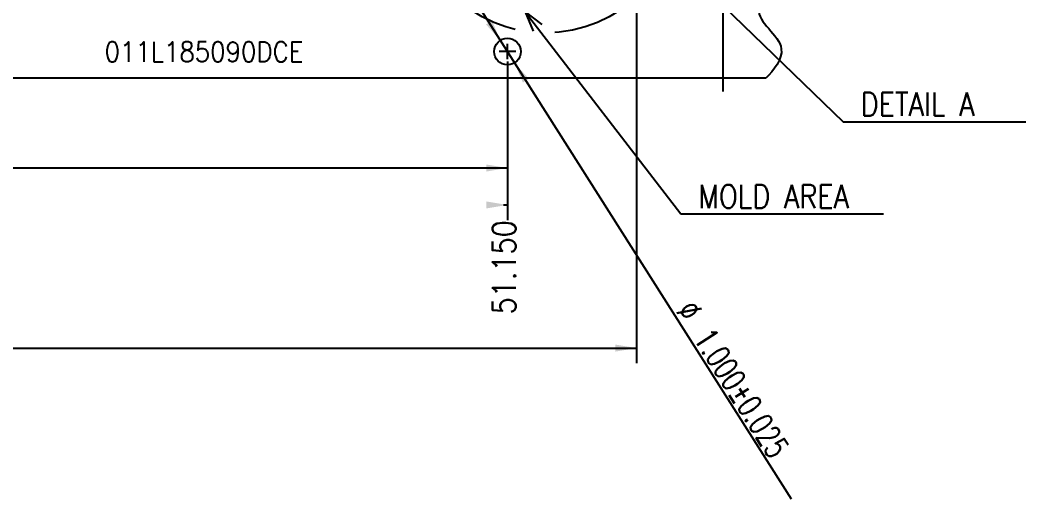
# Model space of a CAD drawing. Header units: millimetres. Extents: x 333 to 425, y 98 to 205.
# Drawn here: x 387.32 to 425.08, y 98.07 to 116.04 of the extents above; entities that cross this region are included whole.
import ezdxf

# ---------------------------------------------------------------- set-up
doc = ezdxf.new("R2010")
doc.units = ezdxf.units.MM
doc.linetypes.add('CENTER', pattern=[12, 7.5, -1.5, 1.5, -1.5])
doc.linetypes.add('DASHED', pattern=[4.5, 3, -1.5])
doc.layers.add('2', color=7, linetype='Continuous')
doc.layers.add('2D', color=4, linetype='Continuous')
doc.styles.add('ROMANS', font='romans.shx')
doc.styles.get("Standard").update_dxf_attribs({"font": 'ROMANS', "bigfont": 'EXTFONT2'})

msp = doc.modelspace()

# ---------------------------------------------------------------- linework, layer by layer
at = {"layer": '2', "linetype": 'Continuous'}
msp.add_lwpolyline([(415.315, 113.858), (352.212, 113.858), (351.212, 114.858), (351.212, 122.858), (352.212, 122.858, 0.414214), (353.212, 123.858), (353.212, 130.858, 0.414214), (352.212, 131.858), (351.212, 131.858), (351.212, 133.858), (352.212, 133.858, 0.414214), (353.212, 134.858), (353.212, 141.858, 0.414214), (352.212, 142.858), (351.212, 142.858), (351.212, 152.858)], format="xyb", dxfattribs=at)
msp.add_circle((405.612, 114.858), 0.5, dxfattribs=at)
at = {"layer": '2D', "color": 7, "linetype": 'CENTER'}
msp.add_line((413.712, 113.358), (413.712, 184.358), dxfattribs=at)
at = {"layer": '2D', "color": 7, "linetype": 'Continuous'}
for p, q in [((410.462, 119.461), (410.462, 103.16)), ((411.637, 118.583), (418.22, 112.224)), ((404.493, 116.62), (406.73, 113.095)), ((406.279, 116.356), (412.123, 108.769)), ((406.279, 116.356), (406.907, 115.875)), ((406.279, 116.356), (406.583, 115.626)), ((405.612, 114.482), (405.612, 109.918)), ((405.612, 114.482), (405.612, 108.531)), ((405.879, 114.435), (416.264, 98.073)), ((418.22, 112.224), (425.077, 112.224)), ((359.312, 110.49), (405.612, 110.49)), ((405.463, 109.103), (405.612, 109.103)), ((412.123, 108.769), (419.733, 108.769)), ((354.462, 103.732), (410.462, 103.732))]:
    msp.add_line(p, q, dxfattribs=at)
at = {"layer": '2D'}
for p, q in [((405.928, 114.858), (405.296, 114.858)), ((405.612, 114.568), (405.612, 115.148))]:
    msp.add_line(p, q, dxfattribs=at)
at = {"layer": '2D', "linetype": 'DASHED'}
msp.add_circle((407.044, 120.558), 5, dxfattribs=at)
at = {"layer": '2D', "color": 7, "linetype": 'Continuous'}
msp.add_open_spline([(415.727, 117.227), (415.437, 117.037), (414.489, 116.243), (416.423, 115.151), (415.606, 114.156), (415.315, 113.858)], degree=3, knots=[0, 0, 0, 0, 1.03965, 2.744068, 3.993598, 3.993598, 3.993598, 3.993598], dxfattribs=at)
at = {"layer": '2D', "color": 7}
for points in [[(405.03, 116.021), (404.807, 115.879), (405.344, 115.28)], [(406.193, 113.694), (406.417, 113.836), (405.879, 114.435)], [(404.818, 110.357), (404.818, 110.622), (405.612, 110.49)], [(404.818, 108.971), (404.818, 109.235), (405.612, 109.103)], [(409.668, 103.6), (409.668, 103.864), (410.462, 103.732)]]:
    msp.add_solid(points, dxfattribs=at)

# ---------------------------------------------------------------- texts
at = {"layer": '2', "style": 'ROMANS', "width": 0.9}
msp.add_text('011L185090DCE', height=0.75, dxfattribs=at).set_placement((390.488, 114.479))
at = {"layer": '2D', "color": 7, "width": 0.857143}
for s, p in [('DETAIL A', (418.877, 112.443)), ('MOLD AREA', (412.783, 108.988))]:
    msp.add_text(s, height=0.875, dxfattribs=at).set_placement(p)
at = {"layer": '2D', "color": 7, "char_height": 0.875}
for s, insert, attachment_point, rotation in [('\\W0.857143;51.150', (405.487, 108.531), 6, 90), ('\\W0.714286;∅\u30001.000±0.025', (413.705, 102.323), 8, 302.4)]:
    msp.add_mtext(s, dxfattribs=dict(at, insert=insert, attachment_point=attachment_point, rotation=rotation))

doc.saveas('drawing.dxf')
